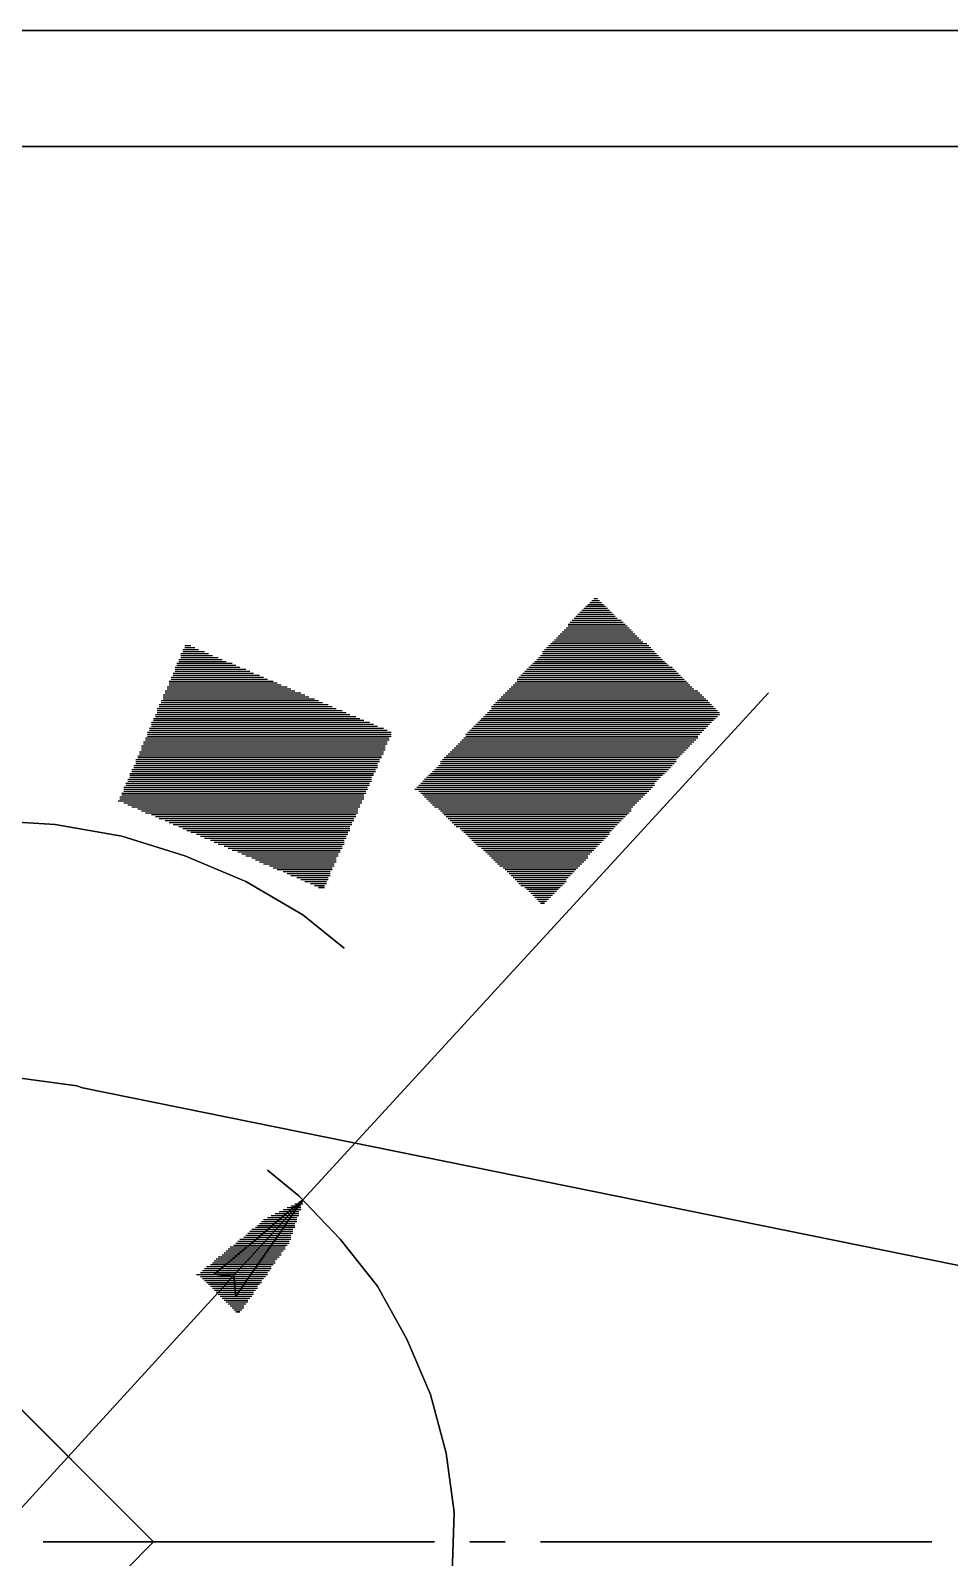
# Model space of a CAD drawing. Extents: x 1 to 210, y 1 to 298.
# Drawn here: x 109.1 to 148.7, y 231.8 to 297.6 of the extents above; entities that cross this region are included whole.
import ezdxf

# ---------------------------------------------------------------- set-up
doc = ezdxf.new("R2010")
doc.units = 0

msp = doc.modelspace()

# ---------------------------------------------------------------- linework, layer by layer
at = {"layer": 'P00015'}
msp.add_lwpolyline([(111.336669, 252.05266), (159.342664, 242.315991), (111.336669, 252.05266)], dxfattribs=at)
at = {"layer": 'P00020'}
msp.add_lwpolyline([(108.542664, 252.475992), (111.082668, 252.137328), (108.542664, 252.475992)], dxfattribs=at)
at = {"layer": 'P00021'}
msp.add_lwpolyline([(111.082668, 252.137328), (111.336669, 252.05266), (111.082668, 252.137328)], dxfattribs=at)
at = {"layer": 'P00075'}
msp.add_lwpolyline([(114.384663, 232.494659), (107.357336, 225.382663), (114.384663, 232.494659)], dxfattribs=at)
at = {"layer": 'P00076'}
msp.add_lwpolyline([(107.357336, 239.521992), (114.384663, 232.494659), (107.357336, 239.521992)], dxfattribs=at)
at = {"layer": 'P00092'}
msp.add_lwpolyline([(109.643329, 232.494659), (126.491999, 232.494659), (109.643329, 232.494659)], dxfattribs=at)
at = {"layer": 'P00093'}
msp.add_lwpolyline([(128.016002, 232.494659), (129.539994, 232.494659), (128.016002, 232.494659)], dxfattribs=at)
at = {"layer": 'P00094'}
msp.add_lwpolyline([(131.063996, 232.494659), (147.912666, 232.494659), (131.063996, 232.494659)], dxfattribs=at)
at = {"layer": 'P00105'}
msp.add_lwpolyline([(120.819326, 247.226662), (140.885328, 269.070659), (120.819326, 247.226662)], dxfattribs=at)
at = {"layer": 'P00116'}
msp.add_lwpolyline([(127.254, 231.139994), (127.338664, 233.764661), (127.254, 231.139994)], dxfattribs=at)
at = {"layer": 'P00117'}
msp.add_lwpolyline([(127.338664, 233.764661), (127, 236.30466), (127.338664, 233.764661)], dxfattribs=at)
at = {"layer": 'P00118'}
msp.add_lwpolyline([(127, 236.30466), (126.322662, 238.844659), (127, 236.30466)], dxfattribs=at)
at = {"layer": 'P00119'}
msp.add_lwpolyline([(126.322662, 238.844659), (125.30666, 241.215326), (126.322662, 238.844659)], dxfattribs=at)
at = {"layer": 'P00120'}
msp.add_lwpolyline([(125.30666, 241.215326), (124.036669, 243.501325), (125.30666, 241.215326)], dxfattribs=at)
at = {"layer": 'P00121'}
msp.add_lwpolyline([(124.036669, 243.501325), (122.427992, 245.533328), (124.036669, 243.501325)], dxfattribs=at)
at = {"layer": 'P00122'}
msp.add_lwpolyline([(122.427992, 245.533328), (120.65, 247.395994), (122.427992, 245.533328)], dxfattribs=at)
at = {"layer": 'P00123'}
msp.add_lwpolyline([(120.65, 247.395994), (119.295335, 248.496659), (120.65, 247.395994)], dxfattribs=at)
at = {"layer": 'P00136'}
msp.add_lwpolyline([(114.384663, 232.494659), (88.9, 257.979328), (114.384663, 232.494659)], dxfattribs=at)
at = {"layer": 'P00137'}
msp.add_lwpolyline([(107.357336, 263.567326), (110.15133, 263.397992), (107.357336, 263.567326)], dxfattribs=at)
at = {"layer": 'P00138'}
msp.add_lwpolyline([(110.15133, 263.397992), (113.029998, 262.889994), (110.15133, 263.397992)], dxfattribs=at)
at = {"layer": 'P00139'}
msp.add_lwpolyline([(113.029998, 262.889994), (115.739329, 262.043326), (113.029998, 262.889994)], dxfattribs=at)
at = {"layer": 'P00140'}
msp.add_lwpolyline([(115.739329, 262.043326), (118.363996, 260.942659), (115.739329, 262.043326)], dxfattribs=at)
at = {"layer": 'P00141'}
msp.add_lwpolyline([(118.363996, 260.942659), (120.819326, 259.503327), (118.363996, 260.942659)], dxfattribs=at)
at = {"layer": 'P00142'}
msp.add_lwpolyline([(120.819326, 259.503327), (122.597329, 258.063993), (120.819326, 259.503327)], dxfattribs=at)
at = {"layer": 'P00595'}
msp.add_lwpolyline([(120.65, 247.141994), (120.819326, 247.141994)], dxfattribs=at)
at = {"layer": 'P00596'}
msp.add_lwpolyline([(120.480663, 247.057325), (120.819326, 247.057325)], dxfattribs=at)
at = {"layer": 'P00597'}
msp.add_lwpolyline([(120.311326, 246.972662), (120.734663, 246.972662)], dxfattribs=at)
at = {"layer": 'P00598'}
msp.add_lwpolyline([(120.141999, 246.887993), (120.734663, 246.887993)], dxfattribs=at)
at = {"layer": 'P00599'}
msp.add_lwpolyline([(119.972662, 246.803325), (120.734663, 246.803325)], dxfattribs=at)
at = {"layer": 'P00600'}
msp.add_lwpolyline([(119.803335, 246.718661), (120.65, 246.718661)], dxfattribs=at)
at = {"layer": 'P00601'}
msp.add_lwpolyline([(119.633998, 246.633993), (120.65, 246.633993)], dxfattribs=at)
at = {"layer": 'P00602'}
msp.add_lwpolyline([(119.464661, 246.549324), (120.65, 246.549324)], dxfattribs=at)
at = {"layer": 'P00603'}
msp.add_lwpolyline([(119.295335, 246.464661), (120.565326, 246.464661)], dxfattribs=at)
at = {"layer": 'P00604'}
msp.add_lwpolyline([(119.125997, 246.379992), (120.565326, 246.379992)], dxfattribs=at)
at = {"layer": 'P00605'}
msp.add_lwpolyline([(119.041334, 246.295329), (120.565326, 246.295329)], dxfattribs=at)
at = {"layer": 'P00606'}
msp.add_lwpolyline([(118.95666, 246.210661), (120.480663, 246.210661)], dxfattribs=at)
at = {"layer": 'P00607'}
msp.add_lwpolyline([(118.871997, 246.125992), (120.480663, 246.125992)], dxfattribs=at)
at = {"layer": 'P00608'}
msp.add_lwpolyline([(118.787334, 246.041329), (120.480663, 246.041329)], dxfattribs=at)
at = {"layer": 'P00609'}
msp.add_lwpolyline([(118.617997, 245.95666), (120.396, 245.95666)], dxfattribs=at)
at = {"layer": 'P00610'}
msp.add_lwpolyline([(118.533333, 245.871992), (120.396, 245.871992)], dxfattribs=at)
at = {"layer": 'P00611'}
msp.add_lwpolyline([(118.448659, 245.787328), (120.396, 245.787328)], dxfattribs=at)
at = {"layer": 'P00612'}
msp.add_lwpolyline([(118.363996, 245.70266), (120.311326, 245.70266)], dxfattribs=at)
at = {"layer": 'P00613'}
msp.add_lwpolyline([(118.279333, 245.617991), (120.311326, 245.617991)], dxfattribs=at)
at = {"layer": 'P00614'}
msp.add_lwpolyline([(118.109996, 245.533328), (120.311326, 245.533328)], dxfattribs=at)
at = {"layer": 'P00615'}
msp.add_lwpolyline([(118.025332, 245.448659), (120.226662, 245.448659)], dxfattribs=at)
at = {"layer": 'P00616'}
msp.add_lwpolyline([(117.940669, 245.363991), (120.226662, 245.363991)], dxfattribs=at)
at = {"layer": 'P00617'}
msp.add_lwpolyline([(117.855995, 245.279328), (120.141999, 245.279328)], dxfattribs=at)
at = {"layer": 'P00618'}
msp.add_lwpolyline([(117.686669, 245.194659), (120.057336, 245.194659)], dxfattribs=at)
at = {"layer": 'P00619'}
msp.add_lwpolyline([(117.601995, 245.109996), (120.057336, 245.109996)], dxfattribs=at)
at = {"layer": 'P00620'}
msp.add_lwpolyline([(117.517332, 245.025327), (119.972662, 245.025327)], dxfattribs=at)
at = {"layer": 'P00621'}
msp.add_lwpolyline([(117.432668, 244.940658), (119.887999, 244.940658)], dxfattribs=at)
at = {"layer": 'P00622'}
msp.add_lwpolyline([(117.347994, 244.855995), (119.887999, 244.855995)], dxfattribs=at)
at = {"layer": 'P00623'}
msp.add_lwpolyline([(117.178668, 244.771327), (119.803335, 244.771327)], dxfattribs=at)
at = {"layer": 'P00624'}
msp.add_lwpolyline([(117.093994, 244.686658), (119.718661, 244.686658)], dxfattribs=at)
at = {"layer": 'P00625'}
msp.add_lwpolyline([(117.009331, 244.601995), (119.633998, 244.601995)], dxfattribs=at)
at = {"layer": 'P00626'}
msp.add_lwpolyline([(116.924668, 244.517326), (119.633998, 244.517326)], dxfattribs=at)
at = {"layer": 'P00627'}
msp.add_lwpolyline([(116.839994, 244.432658), (119.549335, 244.432658)], dxfattribs=at)
at = {"layer": 'P00628'}
msp.add_lwpolyline([(116.670667, 244.347994), (119.464661, 244.347994)], dxfattribs=at)
at = {"layer": 'P00629'}
msp.add_lwpolyline([(116.585993, 244.263326), (119.464661, 244.263326)], dxfattribs=at)
at = {"layer": 'P00630'}
msp.add_lwpolyline([(116.50133, 244.178663), (119.379998, 244.178663)], dxfattribs=at)
at = {"layer": 'P00631'}
msp.add_lwpolyline([(116.416667, 244.093994), (119.295335, 244.093994)], dxfattribs=at)
at = {"layer": 'P00632'}
msp.add_lwpolyline([(116.247329, 244.009325), (119.295335, 244.009325)], dxfattribs=at)
at = {"layer": 'P00633'}
msp.add_lwpolyline([(116.416667, 243.924662), (119.210661, 243.924662)], dxfattribs=at)
at = {"layer": 'P00634'}
msp.add_lwpolyline([(116.50133, 243.839994), (119.125997, 243.839994)], dxfattribs=at)
at = {"layer": 'P00635'}
msp.add_lwpolyline([(116.585993, 243.755325), (119.041334, 243.755325)], dxfattribs=at)
at = {"layer": 'P00636'}
msp.add_lwpolyline([(116.670667, 243.670662), (119.041334, 243.670662)], dxfattribs=at)
at = {"layer": 'P00637'}
msp.add_lwpolyline([(116.75533, 243.585993), (118.95666, 243.585993)], dxfattribs=at)
at = {"layer": 'P00638'}
msp.add_lwpolyline([(116.839994, 243.501325), (118.871997, 243.501325)], dxfattribs=at)
at = {"layer": 'P00639'}
msp.add_lwpolyline([(116.924668, 243.416661), (118.871997, 243.416661)], dxfattribs=at)
at = {"layer": 'P00640'}
msp.add_lwpolyline([(117.009331, 243.331993), (118.787334, 243.331993)], dxfattribs=at)
at = {"layer": 'P00641'}
msp.add_lwpolyline([(117.093994, 243.247329), (118.70266, 243.247329)], dxfattribs=at)
at = {"layer": 'P00642'}
msp.add_lwpolyline([(117.178668, 243.162661), (118.70266, 243.162661)], dxfattribs=at)
at = {"layer": 'P00643'}
msp.add_lwpolyline([(117.263331, 243.077992), (118.617997, 243.077992)], dxfattribs=at)
at = {"layer": 'P00644'}
msp.add_lwpolyline([(117.347994, 242.993329), (118.533333, 242.993329)], dxfattribs=at)
at = {"layer": 'P00645'}
msp.add_lwpolyline([(117.432668, 242.90866), (118.448659, 242.90866)], dxfattribs=at)
at = {"layer": 'P00646'}
msp.add_lwpolyline([(117.517332, 242.823992), (118.448659, 242.823992)], dxfattribs=at)
at = {"layer": 'P00647'}
msp.add_lwpolyline([(117.601995, 242.739329), (118.363996, 242.739329)], dxfattribs=at)
at = {"layer": 'P00648'}
msp.add_lwpolyline([(117.686669, 242.65466), (118.279333, 242.65466)], dxfattribs=at)
at = {"layer": 'P00649'}
msp.add_lwpolyline([(117.771332, 242.569991), (118.279333, 242.569991)], dxfattribs=at)
at = {"layer": 'P00650'}
msp.add_lwpolyline([(117.855995, 242.485328), (118.194659, 242.485328)], dxfattribs=at)
at = {"layer": 'P00651'}
msp.add_lwpolyline([(117.940669, 242.40066), (118.109996, 242.40066), (117.940669, 242.40066)], dxfattribs=at)
at = {"layer": 'P00652'}
msp.add_lwpolyline([(120.819326, 247.226662), (117.940669, 243.077992), (120.819326, 247.226662)], dxfattribs=at)
at = {"layer": 'P00653'}
msp.add_lwpolyline([(117.940669, 243.077992), (117.855995, 243.924662), (117.940669, 243.077992)], dxfattribs=at)
at = {"layer": 'P00654'}
msp.add_lwpolyline([(117.855995, 243.924662), (117.009331, 244.009325), (117.855995, 243.924662)], dxfattribs=at)
at = {"layer": 'P00655'}
msp.add_lwpolyline([(117.009331, 244.009325), (120.819326, 247.226662), (117.009331, 244.009325)], dxfattribs=at)
at = {"layer": 'P00656'}
msp.add_lwpolyline([(120.565326, 246.887993), (120.65, 246.887993)], dxfattribs=at)
at = {"layer": 'P00657'}
msp.add_lwpolyline([(120.480663, 246.803325), (120.565326, 246.803325)], dxfattribs=at)
at = {"layer": 'P00658'}
msp.add_lwpolyline([(120.396, 246.718661), (120.480663, 246.718661)], dxfattribs=at)
at = {"layer": 'P00659'}
msp.add_lwpolyline([(120.311326, 246.633993), (120.480663, 246.633993)], dxfattribs=at)
at = {"layer": 'P00660'}
msp.add_lwpolyline([(120.226662, 246.549324), (120.396, 246.549324)], dxfattribs=at)
at = {"layer": 'P00661'}
msp.add_lwpolyline([(120.141999, 246.464661), (120.311326, 246.464661)], dxfattribs=at)
at = {"layer": 'P00662'}
msp.add_lwpolyline([(120.141999, 246.379992), (120.311326, 246.379992)], dxfattribs=at)
at = {"layer": 'P00663'}
msp.add_lwpolyline([(120.057336, 246.295329), (120.226662, 246.295329)], dxfattribs=at)
at = {"layer": 'P00664'}
msp.add_lwpolyline([(119.972662, 246.210661), (120.141999, 246.210661)], dxfattribs=at)
at = {"layer": 'P00665'}
msp.add_lwpolyline([(119.887999, 246.125992), (120.057336, 246.125992)], dxfattribs=at)
at = {"layer": 'P00666'}
msp.add_lwpolyline([(119.803335, 246.041329), (120.057336, 246.041329)], dxfattribs=at)
at = {"layer": 'P00667'}
msp.add_lwpolyline([(119.718661, 245.95666), (119.972662, 245.95666)], dxfattribs=at)
at = {"layer": 'P00668'}
msp.add_lwpolyline([(119.633998, 245.871992), (119.887999, 245.871992)], dxfattribs=at)
at = {"layer": 'P00669'}
msp.add_lwpolyline([(119.549335, 245.787328), (119.887999, 245.787328)], dxfattribs=at)
at = {"layer": 'P00670'}
msp.add_lwpolyline([(119.464661, 245.70266), (119.803335, 245.70266)], dxfattribs=at)
at = {"layer": 'P00671'}
msp.add_lwpolyline([(119.379998, 245.617991), (119.718661, 245.617991)], dxfattribs=at)
at = {"layer": 'P00672'}
msp.add_lwpolyline([(119.379998, 245.533328), (119.718661, 245.533328)], dxfattribs=at)
at = {"layer": 'P00673'}
msp.add_lwpolyline([(119.295335, 245.448659), (119.633998, 245.448659)], dxfattribs=at)
at = {"layer": 'P00674'}
msp.add_lwpolyline([(119.210661, 245.363991), (119.549335, 245.363991)], dxfattribs=at)
at = {"layer": 'P00675'}
msp.add_lwpolyline([(119.125997, 245.279328), (119.549335, 245.279328)], dxfattribs=at)
at = {"layer": 'P00676'}
msp.add_lwpolyline([(119.041334, 245.194659), (119.464661, 245.194659)], dxfattribs=at)
at = {"layer": 'P00677'}
msp.add_lwpolyline([(118.95666, 245.109996), (119.379998, 245.109996)], dxfattribs=at)
at = {"layer": 'P00678'}
msp.add_lwpolyline([(118.871997, 245.025327), (119.295335, 245.025327)], dxfattribs=at)
at = {"layer": 'P00679'}
msp.add_lwpolyline([(118.787334, 244.940658), (119.295335, 244.940658)], dxfattribs=at)
at = {"layer": 'P00680'}
msp.add_lwpolyline([(118.70266, 244.855995), (119.210661, 244.855995)], dxfattribs=at)
at = {"layer": 'P00681'}
msp.add_lwpolyline([(118.617997, 244.771327), (119.125997, 244.771327)], dxfattribs=at)
at = {"layer": 'P00682'}
msp.add_lwpolyline([(118.617997, 244.686658), (119.125997, 244.686658)], dxfattribs=at)
at = {"layer": 'P00683'}
msp.add_lwpolyline([(118.533333, 244.601995), (119.041334, 244.601995)], dxfattribs=at)
at = {"layer": 'P00684'}
msp.add_lwpolyline([(118.448659, 244.517326), (118.95666, 244.517326)], dxfattribs=at)
at = {"layer": 'P00685'}
msp.add_lwpolyline([(118.363996, 244.432658), (118.95666, 244.432658)], dxfattribs=at)
at = {"layer": 'P00686'}
msp.add_lwpolyline([(118.279333, 244.347994), (118.871997, 244.347994)], dxfattribs=at)
at = {"layer": 'P00687'}
msp.add_lwpolyline([(118.194659, 244.263326), (118.787334, 244.263326)], dxfattribs=at)
at = {"layer": 'P00688'}
msp.add_lwpolyline([(118.109996, 244.178663), (118.787334, 244.178663)], dxfattribs=at)
at = {"layer": 'P00689'}
msp.add_lwpolyline([(118.025332, 244.093994), (118.70266, 244.093994)], dxfattribs=at)
at = {"layer": 'P00690'}
msp.add_lwpolyline([(117.940669, 244.009325), (118.617997, 244.009325)], dxfattribs=at)
at = {"layer": 'P00691'}
msp.add_lwpolyline([(117.855995, 243.924662), (118.533333, 243.924662)], dxfattribs=at)
at = {"layer": 'P00692'}
msp.add_lwpolyline([(117.940669, 243.839994), (118.533333, 243.839994)], dxfattribs=at)
at = {"layer": 'P00693'}
msp.add_lwpolyline([(117.940669, 243.755325), (118.448659, 243.755325)], dxfattribs=at)
at = {"layer": 'P00694'}
msp.add_lwpolyline([(117.940669, 243.670662), (118.363996, 243.670662)], dxfattribs=at)
at = {"layer": 'P00695'}
msp.add_lwpolyline([(117.940669, 243.585993), (118.363996, 243.585993)], dxfattribs=at)
at = {"layer": 'P00696'}
msp.add_lwpolyline([(117.940669, 243.501325), (118.279333, 243.501325)], dxfattribs=at)
at = {"layer": 'P00697'}
msp.add_lwpolyline([(117.940669, 243.416661), (118.194659, 243.416661)], dxfattribs=at)
at = {"layer": 'P00698'}
msp.add_lwpolyline([(117.940669, 243.331993), (118.194659, 243.331993)], dxfattribs=at)
at = {"layer": 'P00699'}
msp.add_lwpolyline([(117.940669, 243.247329), (118.109996, 243.247329)], dxfattribs=at)
at = {"layer": 'P00700'}
msp.add_lwpolyline([(117.940669, 243.162661), (118.025332, 243.162661), (117.940669, 243.162661)], dxfattribs=at)
at = {"layer": 'P00701'}
msp.add_lwpolyline([(120.734663, 247.141994), (120.819326, 247.141994)], dxfattribs=at)
at = {"layer": 'P00702'}
msp.add_lwpolyline([(120.65, 247.057325), (120.734663, 247.057325)], dxfattribs=at)
at = {"layer": 'P00703'}
msp.add_lwpolyline([(120.565326, 246.972662), (120.65, 246.972662)], dxfattribs=at)
at = {"layer": 'P00704'}
msp.add_lwpolyline([(120.480663, 246.887993), (120.565326, 246.887993)], dxfattribs=at)
at = {"layer": 'P00705'}
msp.add_lwpolyline([(120.396, 246.803325), (120.480663, 246.803325)], dxfattribs=at)
at = {"layer": 'P00706'}
msp.add_lwpolyline([(120.226662, 246.718661), (120.396, 246.718661)], dxfattribs=at)
at = {"layer": 'P00707'}
msp.add_lwpolyline([(120.141999, 246.633993), (120.311326, 246.633993)], dxfattribs=at)
at = {"layer": 'P00708'}
msp.add_lwpolyline([(120.057336, 246.549324), (120.226662, 246.549324)], dxfattribs=at)
at = {"layer": 'P00709'}
msp.add_lwpolyline([(119.972662, 246.464661), (120.141999, 246.464661)], dxfattribs=at)
at = {"layer": 'P00710'}
msp.add_lwpolyline([(119.887999, 246.379992), (120.141999, 246.379992)], dxfattribs=at)
at = {"layer": 'P00711'}
msp.add_lwpolyline([(119.718661, 246.295329), (120.057336, 246.295329)], dxfattribs=at)
at = {"layer": 'P00712'}
msp.add_lwpolyline([(119.633998, 246.210661), (119.972662, 246.210661)], dxfattribs=at)
at = {"layer": 'P00713'}
msp.add_lwpolyline([(119.549335, 246.125992), (119.887999, 246.125992)], dxfattribs=at)
at = {"layer": 'P00714'}
msp.add_lwpolyline([(119.464661, 246.041329), (119.803335, 246.041329)], dxfattribs=at)
at = {"layer": 'P00715'}
msp.add_lwpolyline([(119.379998, 245.95666), (119.718661, 245.95666)], dxfattribs=at)
at = {"layer": 'P00716'}
msp.add_lwpolyline([(119.295335, 245.871992), (119.633998, 245.871992)], dxfattribs=at)
at = {"layer": 'P00717'}
msp.add_lwpolyline([(119.125997, 245.787328), (119.549335, 245.787328)], dxfattribs=at)
at = {"layer": 'P00718'}
msp.add_lwpolyline([(119.041334, 245.70266), (119.464661, 245.70266)], dxfattribs=at)
at = {"layer": 'P00719'}
msp.add_lwpolyline([(118.95666, 245.617991), (119.379998, 245.617991)], dxfattribs=at)
at = {"layer": 'P00720'}
msp.add_lwpolyline([(118.871997, 245.533328), (119.379998, 245.533328)], dxfattribs=at)
at = {"layer": 'P00721'}
msp.add_lwpolyline([(118.787334, 245.448659), (119.295335, 245.448659)], dxfattribs=at)
at = {"layer": 'P00722'}
msp.add_lwpolyline([(118.617997, 245.363991), (119.210661, 245.363991)], dxfattribs=at)
at = {"layer": 'P00723'}
msp.add_lwpolyline([(118.533333, 245.279328), (119.125997, 245.279328)], dxfattribs=at)
at = {"layer": 'P00724'}
msp.add_lwpolyline([(118.448659, 245.194659), (119.041334, 245.194659)], dxfattribs=at)
at = {"layer": 'P00725'}
msp.add_lwpolyline([(118.363996, 245.109996), (118.95666, 245.109996)], dxfattribs=at)
at = {"layer": 'P00726'}
msp.add_lwpolyline([(118.279333, 245.025327), (118.871997, 245.025327)], dxfattribs=at)
at = {"layer": 'P00727'}
msp.add_lwpolyline([(118.194659, 244.940658), (118.787334, 244.940658)], dxfattribs=at)
at = {"layer": 'P00728'}
msp.add_lwpolyline([(118.025332, 244.855995), (118.70266, 244.855995)], dxfattribs=at)
at = {"layer": 'P00729'}
msp.add_lwpolyline([(117.940669, 244.771327), (118.617997, 244.771327)], dxfattribs=at)
at = {"layer": 'P00730'}
msp.add_lwpolyline([(117.855995, 244.686658), (118.617997, 244.686658)], dxfattribs=at)
at = {"layer": 'P00731'}
msp.add_lwpolyline([(117.771332, 244.601995), (118.533333, 244.601995)], dxfattribs=at)
at = {"layer": 'P00732'}
msp.add_lwpolyline([(117.686669, 244.517326), (118.448659, 244.517326)], dxfattribs=at)
at = {"layer": 'P00733'}
msp.add_lwpolyline([(117.517332, 244.432658), (118.363996, 244.432658)], dxfattribs=at)
at = {"layer": 'P00734'}
msp.add_lwpolyline([(117.432668, 244.347994), (118.279333, 244.347994)], dxfattribs=at)
at = {"layer": 'P00735'}
msp.add_lwpolyline([(117.347994, 244.263326), (118.194659, 244.263326)], dxfattribs=at)
at = {"layer": 'P00736'}
msp.add_lwpolyline([(117.263331, 244.178663), (118.109996, 244.178663)], dxfattribs=at)
at = {"layer": 'P00737'}
msp.add_lwpolyline([(117.178668, 244.093994), (118.025332, 244.093994)], dxfattribs=at)
at = {"layer": 'P00738'}
msp.add_lwpolyline([(117.009331, 244.009325), (117.940669, 244.009325), (117.009331, 244.009325)], dxfattribs=at)
at = {"layer": 'P00739'}
msp.add_lwpolyline([(107.357336, 232.494659), (120.819326, 247.226662), (107.357336, 232.494659)], dxfattribs=at)
at = {"layer": 'P00750'}
msp.add_lwpolyline([(127.254, 231.139994), (127.338664, 233.764661), (127.254, 231.139994)], dxfattribs=at)
at = {"layer": 'P00751'}
msp.add_lwpolyline([(127.338664, 233.764661), (127, 236.30466), (127.338664, 233.764661)], dxfattribs=at)
at = {"layer": 'P00752'}
msp.add_lwpolyline([(127, 236.30466), (126.322662, 238.844659), (127, 236.30466)], dxfattribs=at)
at = {"layer": 'P00753'}
msp.add_lwpolyline([(126.322662, 238.844659), (125.30666, 241.215326), (126.322662, 238.844659)], dxfattribs=at)
at = {"layer": 'P00754'}
msp.add_lwpolyline([(125.30666, 241.215326), (124.036669, 243.501325), (125.30666, 241.215326)], dxfattribs=at)
at = {"layer": 'P00755'}
msp.add_lwpolyline([(124.036669, 243.501325), (122.427992, 245.533328), (124.036669, 243.501325)], dxfattribs=at)
at = {"layer": 'P00756'}
msp.add_lwpolyline([(122.427992, 245.533328), (120.65, 247.395994), (122.427992, 245.533328)], dxfattribs=at)
at = {"layer": 'P00757'}
msp.add_lwpolyline([(120.65, 247.395994), (119.295335, 248.496659), (120.65, 247.395994)], dxfattribs=at)
at = {"layer": 'P00758'}
msp.add_lwpolyline([(133.35, 273.134661), (133.519326, 273.134661)], dxfattribs=at)
at = {"layer": 'P00759'}
msp.add_lwpolyline([(133.265326, 273.049992), (133.604, 273.049992)], dxfattribs=at)
at = {"layer": 'P00760'}
msp.add_lwpolyline([(133.180663, 272.965326), (133.688664, 272.965326)], dxfattribs=at)
at = {"layer": 'P00761'}
msp.add_lwpolyline([(133.096, 272.88066), (133.773327, 272.88066)], dxfattribs=at)
at = {"layer": 'P00762'}
msp.add_lwpolyline([(133.011326, 272.795991), (133.858001, 272.795991)], dxfattribs=at)
at = {"layer": 'P00763'}
msp.add_lwpolyline([(132.926662, 272.711326), (133.942664, 272.711326)], dxfattribs=at)
at = {"layer": 'P00764'}
msp.add_lwpolyline([(132.841999, 272.62666), (134.027327, 272.62666)], dxfattribs=at)
at = {"layer": 'P00765'}
msp.add_lwpolyline([(132.757325, 272.541994), (134.112001, 272.541994)], dxfattribs=at)
at = {"layer": 'P00766'}
msp.add_lwpolyline([(132.672662, 272.457325), (134.196665, 272.457325)], dxfattribs=at)
at = {"layer": 'P00767'}
msp.add_lwpolyline([(132.587999, 272.372659), (134.281328, 272.372659)], dxfattribs=at)
at = {"layer": 'P00768'}
msp.add_lwpolyline([(132.503335, 272.287993), (134.366002, 272.287993)], dxfattribs=at)
at = {"layer": 'P00769'}
msp.add_lwpolyline([(132.418661, 272.203327), (134.535328, 272.203327)], dxfattribs=at)
at = {"layer": 'P00770'}
msp.add_lwpolyline([(132.333998, 272.118659), (134.620002, 272.118659)], dxfattribs=at)
at = {"layer": 'P00771'}
msp.add_lwpolyline([(132.249335, 272.033993), (134.704665, 272.033993)], dxfattribs=at)
at = {"layer": 'P00772'}
msp.add_lwpolyline([(132.249335, 271.949327), (134.789329, 271.949327)], dxfattribs=at)
at = {"layer": 'P00773'}
msp.add_lwpolyline([(132.164661, 271.864658), (134.873992, 271.864658)], dxfattribs=at)
at = {"layer": 'P00774'}
msp.add_lwpolyline([(132.079998, 271.779992), (134.958666, 271.779992)], dxfattribs=at)
at = {"layer": 'P00775'}
msp.add_lwpolyline([(131.995335, 271.695327), (135.043329, 271.695327)], dxfattribs=at)
at = {"layer": 'P00776'}
msp.add_lwpolyline([(131.910661, 271.610661), (135.127992, 271.610661)], dxfattribs=at)
at = {"layer": 'P00777'}
msp.add_lwpolyline([(131.825997, 271.525992), (135.212666, 271.525992)], dxfattribs=at)
at = {"layer": 'P00778'}
msp.add_lwpolyline([(131.741334, 271.441326), (135.297329, 271.441326)], dxfattribs=at)
at = {"layer": 'P00779'}
msp.add_lwpolyline([(131.65666, 271.35666), (135.381993, 271.35666)], dxfattribs=at)
at = {"layer": 'P00780'}
msp.add_lwpolyline([(131.571997, 271.271992), (135.466667, 271.271992)], dxfattribs=at)
at = {"layer": 'P00781'}
msp.add_lwpolyline([(131.487334, 271.187326), (135.635993, 271.187326)], dxfattribs=at)
at = {"layer": 'P00782'}
msp.add_lwpolyline([(131.40266, 271.10266), (135.720667, 271.10266)], dxfattribs=at)
at = {"layer": 'P00783'}
msp.add_lwpolyline([(131.317997, 271.017994), (135.80533, 271.017994)], dxfattribs=at)
at = {"layer": 'P00784'}
msp.add_lwpolyline([(131.233333, 270.933325), (135.889994, 270.933325)], dxfattribs=at)
at = {"layer": 'P00785'}
msp.add_lwpolyline([(131.148659, 270.848659), (135.974668, 270.848659)], dxfattribs=at)
at = {"layer": 'P00786'}
msp.add_lwpolyline([(131.148659, 270.763993), (136.059331, 270.763993)], dxfattribs=at)
at = {"layer": 'P00787'}
msp.add_lwpolyline([(131.063996, 270.679328), (136.143994, 270.679328)], dxfattribs=at)
at = {"layer": 'P00788'}
msp.add_lwpolyline([(130.979333, 270.594659), (136.228668, 270.594659)], dxfattribs=at)
at = {"layer": 'P00789'}
msp.add_lwpolyline([(130.894659, 270.509993), (136.313331, 270.509993)], dxfattribs=at)
at = {"layer": 'P00790'}
msp.add_lwpolyline([(130.809996, 270.425327), (136.397994, 270.425327)], dxfattribs=at)
at = {"layer": 'P00791'}
msp.add_lwpolyline([(130.725332, 270.340658), (136.482668, 270.340658)], dxfattribs=at)
at = {"layer": 'P00792'}
msp.add_lwpolyline([(130.640658, 270.255993), (136.567332, 270.255993)], dxfattribs=at)
at = {"layer": 'P00793'}
msp.add_lwpolyline([(130.555995, 270.171327), (136.736669, 270.171327)], dxfattribs=at)
at = {"layer": 'P00794'}
msp.add_lwpolyline([(130.471332, 270.086661), (136.821332, 270.086661)], dxfattribs=at)
at = {"layer": 'P00795'}
msp.add_lwpolyline([(130.386669, 270.001992), (136.905995, 270.001992)], dxfattribs=at)
at = {"layer": 'P00796'}
msp.add_lwpolyline([(130.301995, 269.917326), (136.990658, 269.917326)], dxfattribs=at)
at = {"layer": 'P00797'}
msp.add_lwpolyline([(130.217332, 269.83266), (137.075332, 269.83266)], dxfattribs=at)
at = {"layer": 'P00798'}
msp.add_lwpolyline([(130.132668, 269.747992), (137.159996, 269.747992)], dxfattribs=at)
at = {"layer": 'P00799'}
msp.add_lwpolyline([(130.047994, 269.663326), (137.244659, 269.663326)], dxfattribs=at)
at = {"layer": 'P00800'}
msp.add_lwpolyline([(130.047994, 269.57866), (137.329333, 269.57866)], dxfattribs=at)
at = {"layer": 'P00801'}
msp.add_lwpolyline([(129.963331, 269.493994), (137.413996, 269.493994)], dxfattribs=at)
at = {"layer": 'P00802'}
msp.add_lwpolyline([(129.878668, 269.409325), (137.498659, 269.409325)], dxfattribs=at)
at = {"layer": 'P00803'}
msp.add_lwpolyline([(129.793994, 269.324659), (137.583333, 269.324659)], dxfattribs=at)
at = {"layer": 'P00804'}
msp.add_lwpolyline([(129.709331, 269.239994), (137.667997, 269.239994)], dxfattribs=at)
at = {"layer": 'P00805'}
msp.add_lwpolyline([(129.624668, 269.155325), (137.837334, 269.155325)], dxfattribs=at)
at = {"layer": 'P00806'}
msp.add_lwpolyline([(129.539994, 269.070659), (137.921997, 269.070659)], dxfattribs=at)
at = {"layer": 'P00807'}
msp.add_lwpolyline([(129.45533, 268.985993), (138.00666, 268.985993)], dxfattribs=at)
at = {"layer": 'P00808'}
msp.add_lwpolyline([(129.370667, 268.901327), (138.091334, 268.901327)], dxfattribs=at)
at = {"layer": 'P00809'}
msp.add_lwpolyline([(129.285993, 268.816659), (138.175997, 268.816659)], dxfattribs=at)
at = {"layer": 'P00810'}
msp.add_lwpolyline([(129.20133, 268.731993), (138.260661, 268.731993)], dxfattribs=at)
at = {"layer": 'P00811'}
msp.add_lwpolyline([(129.116667, 268.647327), (138.345335, 268.647327)], dxfattribs=at)
at = {"layer": 'P00812'}
msp.add_lwpolyline([(129.031993, 268.562661), (138.429998, 268.562661)], dxfattribs=at)
at = {"layer": 'P00813'}
msp.add_lwpolyline([(128.947329, 268.477992), (138.514661, 268.477992)], dxfattribs=at)
at = {"layer": 'P00814'}
msp.add_lwpolyline([(128.947329, 268.393326), (138.599335, 268.393326)], dxfattribs=at)
at = {"layer": 'P00815'}
msp.add_lwpolyline([(128.862666, 268.30866), (138.683998, 268.30866)], dxfattribs=at)
at = {"layer": 'P00816'}
msp.add_lwpolyline([(128.777992, 268.223992), (138.768661, 268.223992)], dxfattribs=at)
at = {"layer": 'P00817'}
msp.add_lwpolyline([(128.693329, 268.139326), (138.768661, 268.139326)], dxfattribs=at)
at = {"layer": 'P00818'}
msp.add_lwpolyline([(128.608666, 268.05466), (138.683998, 268.05466)], dxfattribs=at)
at = {"layer": 'P00819'}
msp.add_lwpolyline([(128.523992, 267.969994), (138.599335, 267.969994)], dxfattribs=at)
at = {"layer": 'P00820'}
msp.add_lwpolyline([(128.439329, 267.885325), (138.514661, 267.885325)], dxfattribs=at)
at = {"layer": 'P00821'}
msp.add_lwpolyline([(128.354665, 267.80066), (138.429998, 267.80066)], dxfattribs=at)
at = {"layer": 'P00822'}
msp.add_lwpolyline([(128.270002, 267.715994), (138.345335, 267.715994)], dxfattribs=at)
at = {"layer": 'P00823'}
msp.add_lwpolyline([(128.185328, 267.631325), (138.260661, 267.631325)], dxfattribs=at)
at = {"layer": 'P00824'}
msp.add_lwpolyline([(128.100665, 267.546659), (138.175997, 267.546659)], dxfattribs=at)
at = {"layer": 'P00825'}
msp.add_lwpolyline([(128.016002, 267.461993), (138.091334, 267.461993)], dxfattribs=at)
at = {"layer": 'P00826'}
msp.add_lwpolyline([(127.931328, 267.377327), (138.00666, 267.377327)], dxfattribs=at)
at = {"layer": 'P00827'}
msp.add_lwpolyline([(127.846665, 267.292659), (137.921997, 267.292659)], dxfattribs=at)
at = {"layer": 'P00828'}
msp.add_lwpolyline([(127.846665, 267.207993), (137.837334, 267.207993)], dxfattribs=at)
at = {"layer": 'P00829'}
msp.add_lwpolyline([(127.762001, 267.123327), (137.837334, 267.123327)], dxfattribs=at)
at = {"layer": 'P00830'}
msp.add_lwpolyline([(127.677327, 267.038658), (137.75266, 267.038658)], dxfattribs=at)
at = {"layer": 'P00831'}
msp.add_lwpolyline([(127.592664, 266.953992), (137.667997, 266.953992)], dxfattribs=at)
at = {"layer": 'P00832'}
msp.add_lwpolyline([(127.508001, 266.869326), (137.583333, 266.869326)], dxfattribs=at)
at = {"layer": 'P00833'}
msp.add_lwpolyline([(127.423327, 266.784661), (137.498659, 266.784661)], dxfattribs=at)
at = {"layer": 'P00834'}
msp.add_lwpolyline([(127.338664, 266.699992), (137.413996, 266.699992)], dxfattribs=at)
at = {"layer": 'P00835'}
msp.add_lwpolyline([(127.254, 266.615326), (137.329333, 266.615326)], dxfattribs=at)
at = {"layer": 'P00836'}
msp.add_lwpolyline([(127.169326, 266.53066), (137.244659, 266.53066)], dxfattribs=at)
at = {"layer": 'P00837'}
msp.add_lwpolyline([(127.084663, 266.445994), (137.159996, 266.445994)], dxfattribs=at)
at = {"layer": 'P00838'}
msp.add_lwpolyline([(127, 266.361326), (137.075332, 266.361326)], dxfattribs=at)
at = {"layer": 'P00839'}
msp.add_lwpolyline([(126.915326, 266.27666), (136.990658, 266.27666)], dxfattribs=at)
at = {"layer": 'P00840'}
msp.add_lwpolyline([(126.830663, 266.191994), (136.905995, 266.191994)], dxfattribs=at)
at = {"layer": 'P00841'}
msp.add_lwpolyline([(126.746, 266.107325), (136.905995, 266.107325)], dxfattribs=at)
at = {"layer": 'P00842'}
msp.add_lwpolyline([(126.746, 266.022659), (136.821332, 266.022659)], dxfattribs=at)
at = {"layer": 'P00843'}
msp.add_lwpolyline([(126.661326, 265.937993), (136.736669, 265.937993)], dxfattribs=at)
at = {"layer": 'P00844'}
msp.add_lwpolyline([(126.576662, 265.853327), (136.651995, 265.853327)], dxfattribs=at)
at = {"layer": 'P00845'}
msp.add_lwpolyline([(126.491999, 265.768659), (136.567332, 265.768659)], dxfattribs=at)
at = {"layer": 'P00846'}
msp.add_lwpolyline([(126.407325, 265.683993), (136.482668, 265.683993)], dxfattribs=at)
at = {"layer": 'P00847'}
msp.add_lwpolyline([(126.322662, 265.599327), (136.397994, 265.599327)], dxfattribs=at)
at = {"layer": 'P00848'}
msp.add_lwpolyline([(126.237999, 265.514658), (136.313331, 265.514658)], dxfattribs=at)
at = {"layer": 'P00849'}
msp.add_lwpolyline([(126.153335, 265.429992), (136.228668, 265.429992)], dxfattribs=at)
at = {"layer": 'P00850'}
msp.add_lwpolyline([(126.068661, 265.345327), (136.143994, 265.345327)], dxfattribs=at)
at = {"layer": 'P00851'}
msp.add_lwpolyline([(125.983998, 265.260661), (136.059331, 265.260661)], dxfattribs=at)
at = {"layer": 'P00852'}
msp.add_lwpolyline([(125.899335, 265.175992), (135.974668, 265.175992)], dxfattribs=at)
at = {"layer": 'P00853'}
msp.add_lwpolyline([(125.814661, 265.091326), (135.974668, 265.091326)], dxfattribs=at)
at = {"layer": 'P00854'}
msp.add_lwpolyline([(125.729998, 265.00666), (135.889994, 265.00666)], dxfattribs=at)
at = {"layer": 'P00855'}
msp.add_lwpolyline([(125.645335, 264.921994), (135.80533, 264.921994)], dxfattribs=at)
at = {"layer": 'P00856'}
msp.add_lwpolyline([(125.814661, 264.837326), (135.720667, 264.837326)], dxfattribs=at)
at = {"layer": 'P00857'}
msp.add_lwpolyline([(125.899335, 264.75266), (135.635993, 264.75266)], dxfattribs=at)
at = {"layer": 'P00858'}
msp.add_lwpolyline([(125.983998, 264.667994), (135.55133, 264.667994)], dxfattribs=at)
at = {"layer": 'P00859'}
msp.add_lwpolyline([(126.068661, 264.583325), (135.466667, 264.583325)], dxfattribs=at)
at = {"layer": 'P00860'}
msp.add_lwpolyline([(126.153335, 264.498659), (135.381993, 264.498659)], dxfattribs=at)
at = {"layer": 'P00861'}
msp.add_lwpolyline([(126.237999, 264.413993), (135.297329, 264.413993)], dxfattribs=at)
at = {"layer": 'P00862'}
msp.add_lwpolyline([(126.322662, 264.329328), (135.212666, 264.329328)], dxfattribs=at)
at = {"layer": 'P00863'}
msp.add_lwpolyline([(126.407325, 264.244659), (135.127992, 264.244659)], dxfattribs=at)
at = {"layer": 'P00864'}
msp.add_lwpolyline([(126.491999, 264.159993), (135.043329, 264.159993)], dxfattribs=at)
at = {"layer": 'P00865'}
msp.add_lwpolyline([(126.661326, 264.075327), (134.958666, 264.075327)], dxfattribs=at)
at = {"layer": 'P00866'}
msp.add_lwpolyline([(126.746, 263.990658), (134.958666, 263.990658)], dxfattribs=at)
at = {"layer": 'P00867'}
msp.add_lwpolyline([(126.830663, 263.905993), (134.873992, 263.905993)], dxfattribs=at)
at = {"layer": 'P00868'}
msp.add_lwpolyline([(126.915326, 263.821327), (134.789329, 263.821327)], dxfattribs=at)
at = {"layer": 'P00869'}
msp.add_lwpolyline([(127, 263.736661), (134.704665, 263.736661)], dxfattribs=at)
at = {"layer": 'P00870'}
msp.add_lwpolyline([(127.084663, 263.651992), (134.620002, 263.651992)], dxfattribs=at)
at = {"layer": 'P00871'}
msp.add_lwpolyline([(127.169326, 263.567326), (134.535328, 263.567326)], dxfattribs=at)
at = {"layer": 'P00872'}
msp.add_lwpolyline([(127.254, 263.48266), (134.450665, 263.48266)], dxfattribs=at)
at = {"layer": 'P00873'}
msp.add_lwpolyline([(127.338664, 263.397992), (134.366002, 263.397992)], dxfattribs=at)
at = {"layer": 'P00874'}
msp.add_lwpolyline([(127.423327, 263.313326), (134.281328, 263.313326)], dxfattribs=at)
at = {"layer": 'P00875'}
msp.add_lwpolyline([(127.592664, 263.22866), (134.196665, 263.22866)], dxfattribs=at)
at = {"layer": 'P00876'}
msp.add_lwpolyline([(127.677327, 263.143994), (134.112001, 263.143994)], dxfattribs=at)
at = {"layer": 'P00877'}
msp.add_lwpolyline([(127.762001, 263.059325), (134.027327, 263.059325)], dxfattribs=at)
at = {"layer": 'P00878'}
msp.add_lwpolyline([(127.846665, 262.974659), (134.027327, 262.974659)], dxfattribs=at)
at = {"layer": 'P00879'}
msp.add_lwpolyline([(127.931328, 262.889994), (133.942664, 262.889994)], dxfattribs=at)
at = {"layer": 'P00880'}
msp.add_lwpolyline([(128.016002, 262.805328), (133.858001, 262.805328)], dxfattribs=at)
at = {"layer": 'P00881'}
msp.add_lwpolyline([(128.100665, 262.720659), (133.773327, 262.720659)], dxfattribs=at)
at = {"layer": 'P00882'}
msp.add_lwpolyline([(128.185328, 262.635993), (133.688664, 262.635993)], dxfattribs=at)
at = {"layer": 'P00883'}
msp.add_lwpolyline([(128.270002, 262.551327), (133.604, 262.551327)], dxfattribs=at)
at = {"layer": 'P00884'}
msp.add_lwpolyline([(128.354665, 262.466659), (133.519326, 262.466659)], dxfattribs=at)
at = {"layer": 'P00885'}
msp.add_lwpolyline([(128.523992, 262.381993), (133.434663, 262.381993)], dxfattribs=at)
at = {"layer": 'P00886'}
msp.add_lwpolyline([(128.608666, 262.297327), (133.35, 262.297327)], dxfattribs=at)
at = {"layer": 'P00887'}
msp.add_lwpolyline([(128.693329, 262.212661), (133.265326, 262.212661)], dxfattribs=at)
at = {"layer": 'P00888'}
msp.add_lwpolyline([(128.777992, 262.127992), (133.180663, 262.127992)], dxfattribs=at)
at = {"layer": 'P00889'}
msp.add_lwpolyline([(128.862666, 262.043326), (133.096, 262.043326)], dxfattribs=at)
at = {"layer": 'P00890'}
msp.add_lwpolyline([(128.947329, 261.95866), (133.096, 261.95866)], dxfattribs=at)
at = {"layer": 'P00891'}
msp.add_lwpolyline([(129.031993, 261.873992), (133.011326, 261.873992)], dxfattribs=at)
at = {"layer": 'P00892'}
msp.add_lwpolyline([(129.116667, 261.789326), (132.926662, 261.789326)], dxfattribs=at)
at = {"layer": 'P00893'}
msp.add_lwpolyline([(129.20133, 261.70466), (132.841999, 261.70466)], dxfattribs=at)
at = {"layer": 'P00894'}
msp.add_lwpolyline([(129.285993, 261.619994), (132.757325, 261.619994)], dxfattribs=at)
at = {"layer": 'P00895'}
msp.add_lwpolyline([(129.45533, 261.535325), (132.672662, 261.535325)], dxfattribs=at)
at = {"layer": 'P00896'}
msp.add_lwpolyline([(129.539994, 261.45066), (132.587999, 261.45066)], dxfattribs=at)
at = {"layer": 'P00897'}
msp.add_lwpolyline([(129.624668, 261.365994), (132.503335, 261.365994)], dxfattribs=at)
at = {"layer": 'P00898'}
msp.add_lwpolyline([(129.709331, 261.281328), (132.418661, 261.281328)], dxfattribs=at)
at = {"layer": 'P00899'}
msp.add_lwpolyline([(129.793994, 261.196659), (132.333998, 261.196659)], dxfattribs=at)
at = {"layer": 'P00900'}
msp.add_lwpolyline([(129.878668, 261.111993), (132.249335, 261.111993)], dxfattribs=at)
at = {"layer": 'P00901'}
msp.add_lwpolyline([(129.963331, 261.027327), (132.164661, 261.027327)], dxfattribs=at)
at = {"layer": 'P00902'}
msp.add_lwpolyline([(130.047994, 260.942659), (132.164661, 260.942659)], dxfattribs=at)
at = {"layer": 'P00903'}
msp.add_lwpolyline([(130.132668, 260.857993), (132.079998, 260.857993)], dxfattribs=at)
at = {"layer": 'P00904'}
msp.add_lwpolyline([(130.217332, 260.773327), (131.995335, 260.773327)], dxfattribs=at)
at = {"layer": 'P00905'}
msp.add_lwpolyline([(130.386669, 260.688661), (131.910661, 260.688661)], dxfattribs=at)
at = {"layer": 'P00906'}
msp.add_lwpolyline([(130.471332, 260.603992), (131.825997, 260.603992)], dxfattribs=at)
at = {"layer": 'P00907'}
msp.add_lwpolyline([(130.555995, 260.519326), (131.741334, 260.519326)], dxfattribs=at)
at = {"layer": 'P00908'}
msp.add_lwpolyline([(130.640658, 260.434661), (131.65666, 260.434661)], dxfattribs=at)
at = {"layer": 'P00909'}
msp.add_lwpolyline([(130.725332, 260.349992), (131.571997, 260.349992)], dxfattribs=at)
at = {"layer": 'P00910'}
msp.add_lwpolyline([(130.809996, 260.265326), (131.487334, 260.265326)], dxfattribs=at)
at = {"layer": 'P00911'}
msp.add_lwpolyline([(130.894659, 260.18066), (131.40266, 260.18066)], dxfattribs=at)
at = {"layer": 'P00912'}
msp.add_lwpolyline([(130.979333, 260.095994), (131.317997, 260.095994)], dxfattribs=at)
at = {"layer": 'P00913'}
msp.add_lwpolyline([(131.063996, 260.011326), (131.233333, 260.011326), (131.063996, 260.011326)], dxfattribs=at)
at = {"layer": 'P01796'}
msp.add_lwpolyline([(115.739329, 271.10266), (115.993329, 271.10266)], dxfattribs=at)
at = {"layer": 'P01797'}
msp.add_lwpolyline([(115.739329, 271.017994), (116.162666, 271.017994)], dxfattribs=at)
at = {"layer": 'P01798'}
msp.add_lwpolyline([(115.654665, 270.933325), (116.331993, 270.933325)], dxfattribs=at)
at = {"layer": 'P01799'}
msp.add_lwpolyline([(115.654665, 270.848659), (116.585993, 270.848659)], dxfattribs=at)
at = {"layer": 'P01800'}
msp.add_lwpolyline([(115.570002, 270.763993), (116.75533, 270.763993)], dxfattribs=at)
at = {"layer": 'P01801'}
msp.add_lwpolyline([(115.570002, 270.679328), (116.924668, 270.679328)], dxfattribs=at)
at = {"layer": 'P01802'}
msp.add_lwpolyline([(115.570002, 270.594659), (117.178668, 270.594659)], dxfattribs=at)
at = {"layer": 'P01803'}
msp.add_lwpolyline([(115.485328, 270.509993), (117.347994, 270.509993)], dxfattribs=at)
at = {"layer": 'P01804'}
msp.add_lwpolyline([(115.485328, 270.425327), (117.517332, 270.425327)], dxfattribs=at)
at = {"layer": 'P01805'}
msp.add_lwpolyline([(115.400665, 270.340658), (117.771332, 270.340658)], dxfattribs=at)
at = {"layer": 'P01806'}
msp.add_lwpolyline([(115.400665, 270.255993), (117.940669, 270.255993)], dxfattribs=at)
at = {"layer": 'P01807'}
msp.add_lwpolyline([(115.316002, 270.171327), (118.109996, 270.171327)], dxfattribs=at)
at = {"layer": 'P01808'}
msp.add_lwpolyline([(115.316002, 270.086661), (118.363996, 270.086661)], dxfattribs=at)
at = {"layer": 'P01809'}
msp.add_lwpolyline([(115.316002, 270.001992), (118.533333, 270.001992)], dxfattribs=at)
at = {"layer": 'P01810'}
msp.add_lwpolyline([(115.231328, 269.917326), (118.70266, 269.917326)], dxfattribs=at)
at = {"layer": 'P01811'}
msp.add_lwpolyline([(115.231328, 269.83266), (118.95666, 269.83266)], dxfattribs=at)
at = {"layer": 'P01812'}
msp.add_lwpolyline([(115.146665, 269.747992), (119.125997, 269.747992)], dxfattribs=at)
at = {"layer": 'P01813'}
msp.add_lwpolyline([(115.146665, 269.663326), (119.295335, 269.663326)], dxfattribs=at)
at = {"layer": 'P01814'}
msp.add_lwpolyline([(115.062001, 269.57866), (119.549335, 269.57866)], dxfattribs=at)
at = {"layer": 'P01815'}
msp.add_lwpolyline([(115.062001, 269.493994), (119.718661, 269.493994)], dxfattribs=at)
at = {"layer": 'P01816'}
msp.add_lwpolyline([(115.062001, 269.409325), (119.887999, 269.409325)], dxfattribs=at)
at = {"layer": 'P01817'}
msp.add_lwpolyline([(114.977327, 269.324659), (120.141999, 269.324659)], dxfattribs=at)
at = {"layer": 'P01818'}
msp.add_lwpolyline([(114.977327, 269.239994), (120.311326, 269.239994)], dxfattribs=at)
at = {"layer": 'P01819'}
msp.add_lwpolyline([(114.892664, 269.155325), (120.480663, 269.155325)], dxfattribs=at)
at = {"layer": 'P01820'}
msp.add_lwpolyline([(114.892664, 269.070659), (120.734663, 269.070659)], dxfattribs=at)
at = {"layer": 'P01821'}
msp.add_lwpolyline([(114.808001, 268.985993), (120.904, 268.985993)], dxfattribs=at)
at = {"layer": 'P01822'}
msp.add_lwpolyline([(114.808001, 268.901327), (121.073327, 268.901327)], dxfattribs=at)
at = {"layer": 'P01823'}
msp.add_lwpolyline([(114.808001, 268.816659), (121.327327, 268.816659)], dxfattribs=at)
at = {"layer": 'P01824'}
msp.add_lwpolyline([(114.723327, 268.731993), (121.496665, 268.731993)], dxfattribs=at)
at = {"layer": 'P01825'}
msp.add_lwpolyline([(114.723327, 268.647327), (121.666002, 268.647327)], dxfattribs=at)
at = {"layer": 'P01826'}
msp.add_lwpolyline([(114.638664, 268.562661), (121.920002, 268.562661)], dxfattribs=at)
at = {"layer": 'P01827'}
msp.add_lwpolyline([(114.638664, 268.477992), (122.089329, 268.477992)], dxfattribs=at)
at = {"layer": 'P01828'}
msp.add_lwpolyline([(114.554, 268.393326), (122.258666, 268.393326)], dxfattribs=at)
at = {"layer": 'P01829'}
msp.add_lwpolyline([(114.554, 268.30866), (122.512666, 268.30866)], dxfattribs=at)
at = {"layer": 'P01830'}
msp.add_lwpolyline([(114.554, 268.223992), (122.681993, 268.223992)], dxfattribs=at)
at = {"layer": 'P01831'}
msp.add_lwpolyline([(114.469326, 268.139326), (122.85133, 268.139326)], dxfattribs=at)
at = {"layer": 'P01832'}
msp.add_lwpolyline([(114.469326, 268.05466), (123.10533, 268.05466)], dxfattribs=at)
at = {"layer": 'P01833'}
msp.add_lwpolyline([(114.384663, 267.969994), (123.274668, 267.969994)], dxfattribs=at)
at = {"layer": 'P01834'}
msp.add_lwpolyline([(114.384663, 267.885325), (123.443994, 267.885325)], dxfattribs=at)
at = {"layer": 'P01835'}
msp.add_lwpolyline([(114.3, 267.80066), (123.697994, 267.80066)], dxfattribs=at)
at = {"layer": 'P01836'}
msp.add_lwpolyline([(114.3, 267.715994), (123.867332, 267.715994)], dxfattribs=at)
at = {"layer": 'P01837'}
msp.add_lwpolyline([(114.3, 267.631325), (124.036669, 267.631325)], dxfattribs=at)
at = {"layer": 'P01838'}
msp.add_lwpolyline([(114.215326, 267.546659), (124.290669, 267.546659)], dxfattribs=at)
at = {"layer": 'P01839'}
msp.add_lwpolyline([(114.215326, 267.461993), (124.459996, 267.461993)], dxfattribs=at)
at = {"layer": 'P01840'}
msp.add_lwpolyline([(114.130663, 267.377327), (124.629333, 267.377327)], dxfattribs=at)
at = {"layer": 'P01841'}
msp.add_lwpolyline([(114.130663, 267.292659), (124.629333, 267.292659)], dxfattribs=at)
at = {"layer": 'P01842'}
msp.add_lwpolyline([(114.130663, 267.207993), (124.629333, 267.207993)], dxfattribs=at)
at = {"layer": 'P01843'}
msp.add_lwpolyline([(114.046, 267.123327), (124.544659, 267.123327)], dxfattribs=at)
at = {"layer": 'P01844'}
msp.add_lwpolyline([(114.046, 267.038658), (124.544659, 267.038658)], dxfattribs=at)
at = {"layer": 'P01845'}
msp.add_lwpolyline([(113.961326, 266.953992), (124.459996, 266.953992)], dxfattribs=at)
at = {"layer": 'P01846'}
msp.add_lwpolyline([(113.961326, 266.869326), (124.459996, 266.869326)], dxfattribs=at)
at = {"layer": 'P01847'}
msp.add_lwpolyline([(113.876662, 266.784661), (124.375332, 266.784661)], dxfattribs=at)
at = {"layer": 'P01848'}
msp.add_lwpolyline([(113.876662, 266.699992), (124.375332, 266.699992)], dxfattribs=at)
at = {"layer": 'P01849'}
msp.add_lwpolyline([(113.876662, 266.615326), (124.375332, 266.615326)], dxfattribs=at)
at = {"layer": 'P01850'}
msp.add_lwpolyline([(113.791999, 266.53066), (124.290669, 266.53066)], dxfattribs=at)
at = {"layer": 'P01851'}
msp.add_lwpolyline([(113.791999, 266.445994), (124.290669, 266.445994)], dxfattribs=at)
at = {"layer": 'P01852'}
msp.add_lwpolyline([(113.707336, 266.361326), (124.205995, 266.361326)], dxfattribs=at)
at = {"layer": 'P01853'}
msp.add_lwpolyline([(113.707336, 266.27666), (124.205995, 266.27666)], dxfattribs=at)
at = {"layer": 'P01854'}
msp.add_lwpolyline([(113.622662, 266.191994), (124.121332, 266.191994)], dxfattribs=at)
at = {"layer": 'P01855'}
msp.add_lwpolyline([(113.622662, 266.107325), (124.121332, 266.107325)], dxfattribs=at)
at = {"layer": 'P01856'}
msp.add_lwpolyline([(113.622662, 266.022659), (124.036669, 266.022659)], dxfattribs=at)
at = {"layer": 'P01857'}
msp.add_lwpolyline([(113.537999, 265.937993), (124.036669, 265.937993)], dxfattribs=at)
at = {"layer": 'P01858'}
msp.add_lwpolyline([(113.537999, 265.853327), (124.036669, 265.853327)], dxfattribs=at)
at = {"layer": 'P01859'}
msp.add_lwpolyline([(113.453335, 265.768659), (123.951995, 265.768659)], dxfattribs=at)
at = {"layer": 'P01860'}
msp.add_lwpolyline([(113.453335, 265.683993), (123.951995, 265.683993)], dxfattribs=at)
at = {"layer": 'P01861'}
msp.add_lwpolyline([(113.368661, 265.599327), (123.867332, 265.599327)], dxfattribs=at)
at = {"layer": 'P01862'}
msp.add_lwpolyline([(113.368661, 265.514658), (123.867332, 265.514658)], dxfattribs=at)
at = {"layer": 'P01863'}
msp.add_lwpolyline([(113.368661, 265.429992), (123.782668, 265.429992)], dxfattribs=at)
at = {"layer": 'P01864'}
msp.add_lwpolyline([(113.283998, 265.345327), (123.782668, 265.345327)], dxfattribs=at)
at = {"layer": 'P01865'}
msp.add_lwpolyline([(113.283998, 265.260661), (123.782668, 265.260661)], dxfattribs=at)
at = {"layer": 'P01866'}
msp.add_lwpolyline([(113.199335, 265.175992), (123.697994, 265.175992)], dxfattribs=at)
at = {"layer": 'P01867'}
msp.add_lwpolyline([(113.199335, 265.091326), (123.697994, 265.091326)], dxfattribs=at)
at = {"layer": 'P01868'}
msp.add_lwpolyline([(113.114661, 265.00666), (123.613331, 265.00666)], dxfattribs=at)
at = {"layer": 'P01869'}
msp.add_lwpolyline([(113.114661, 264.921994), (123.613331, 264.921994)], dxfattribs=at)
at = {"layer": 'P01870'}
msp.add_lwpolyline([(113.114661, 264.837326), (123.528668, 264.837326)], dxfattribs=at)
at = {"layer": 'P01871'}
msp.add_lwpolyline([(113.029998, 264.75266), (123.528668, 264.75266)], dxfattribs=at)
at = {"layer": 'P01872'}
msp.add_lwpolyline([(113.029998, 264.667994), (123.443994, 264.667994)], dxfattribs=at)
at = {"layer": 'P01873'}
msp.add_lwpolyline([(112.945335, 264.583325), (123.443994, 264.583325)], dxfattribs=at)
at = {"layer": 'P01874'}
msp.add_lwpolyline([(112.945335, 264.498659), (123.443994, 264.498659)], dxfattribs=at)
at = {"layer": 'P01875'}
msp.add_lwpolyline([(112.860661, 264.413993), (123.359331, 264.413993)], dxfattribs=at)
at = {"layer": 'P01876'}
msp.add_lwpolyline([(113.114661, 264.329328), (123.359331, 264.329328)], dxfattribs=at)
at = {"layer": 'P01877'}
msp.add_lwpolyline([(113.283998, 264.244659), (123.274668, 264.244659)], dxfattribs=at)
at = {"layer": 'P01878'}
msp.add_lwpolyline([(113.453335, 264.159993), (123.274668, 264.159993)], dxfattribs=at)
at = {"layer": 'P01879'}
msp.add_lwpolyline([(113.707336, 264.075327), (123.189994, 264.075327)], dxfattribs=at)
at = {"layer": 'P01880'}
msp.add_lwpolyline([(113.876662, 263.990658), (123.189994, 263.990658)], dxfattribs=at)
at = {"layer": 'P01881'}
msp.add_lwpolyline([(114.046, 263.905993), (123.189994, 263.905993)], dxfattribs=at)
at = {"layer": 'P01882'}
msp.add_lwpolyline([(114.3, 263.821327), (123.10533, 263.821327)], dxfattribs=at)
at = {"layer": 'P01883'}
msp.add_lwpolyline([(114.469326, 263.736661), (123.10533, 263.736661)], dxfattribs=at)
at = {"layer": 'P01884'}
msp.add_lwpolyline([(114.638664, 263.651992), (123.020667, 263.651992)], dxfattribs=at)
at = {"layer": 'P01885'}
msp.add_lwpolyline([(114.892664, 263.567326), (123.020667, 263.567326)], dxfattribs=at)
at = {"layer": 'P01886'}
msp.add_lwpolyline([(115.062001, 263.48266), (122.935993, 263.48266)], dxfattribs=at)
at = {"layer": 'P01887'}
msp.add_lwpolyline([(115.231328, 263.397992), (122.935993, 263.397992)], dxfattribs=at)
at = {"layer": 'P01888'}
msp.add_lwpolyline([(115.485328, 263.313326), (122.85133, 263.313326)], dxfattribs=at)
at = {"layer": 'P01889'}
msp.add_lwpolyline([(115.654665, 263.22866), (122.85133, 263.22866)], dxfattribs=at)
at = {"layer": 'P01890'}
msp.add_lwpolyline([(115.824003, 263.143994), (122.85133, 263.143994)], dxfattribs=at)
at = {"layer": 'P01891'}
msp.add_lwpolyline([(115.993329, 263.059325), (122.766667, 263.059325)], dxfattribs=at)
at = {"layer": 'P01892'}
msp.add_lwpolyline([(116.247329, 262.974659), (122.766667, 262.974659)], dxfattribs=at)
at = {"layer": 'P01893'}
msp.add_lwpolyline([(116.416667, 262.889994), (122.681993, 262.889994)], dxfattribs=at)
at = {"layer": 'P01894'}
msp.add_lwpolyline([(116.585993, 262.805328), (122.681993, 262.805328)], dxfattribs=at)
at = {"layer": 'P01895'}
msp.add_lwpolyline([(116.839994, 262.720659), (122.597329, 262.720659)], dxfattribs=at)
at = {"layer": 'P01896'}
msp.add_lwpolyline([(117.009331, 262.635993), (122.597329, 262.635993)], dxfattribs=at)
at = {"layer": 'P01897'}
msp.add_lwpolyline([(117.178668, 262.551327), (122.597329, 262.551327)], dxfattribs=at)
at = {"layer": 'P01898'}
msp.add_lwpolyline([(117.432668, 262.466659), (122.512666, 262.466659)], dxfattribs=at)
at = {"layer": 'P01899'}
msp.add_lwpolyline([(117.601995, 262.381993), (122.512666, 262.381993)], dxfattribs=at)
at = {"layer": 'P01900'}
msp.add_lwpolyline([(117.771332, 262.297327), (122.427992, 262.297327)], dxfattribs=at)
at = {"layer": 'P01901'}
msp.add_lwpolyline([(118.025332, 262.212661), (122.427992, 262.212661)], dxfattribs=at)
at = {"layer": 'P01902'}
msp.add_lwpolyline([(118.194659, 262.127992), (122.343329, 262.127992)], dxfattribs=at)
at = {"layer": 'P01903'}
msp.add_lwpolyline([(118.363996, 262.043326), (122.343329, 262.043326)], dxfattribs=at)
at = {"layer": 'P01904'}
msp.add_lwpolyline([(118.617997, 261.95866), (122.258666, 261.95866)], dxfattribs=at)
at = {"layer": 'P01905'}
msp.add_lwpolyline([(118.787334, 261.873992), (122.258666, 261.873992)], dxfattribs=at)
at = {"layer": 'P01906'}
msp.add_lwpolyline([(118.95666, 261.789326), (122.258666, 261.789326)], dxfattribs=at)
at = {"layer": 'P01907'}
msp.add_lwpolyline([(119.125997, 261.70466), (122.174003, 261.70466)], dxfattribs=at)
at = {"layer": 'P01908'}
msp.add_lwpolyline([(119.379998, 261.619994), (122.174003, 261.619994)], dxfattribs=at)
at = {"layer": 'P01909'}
msp.add_lwpolyline([(119.549335, 261.535325), (122.089329, 261.535325)], dxfattribs=at)
at = {"layer": 'P01910'}
msp.add_lwpolyline([(119.718661, 261.45066), (122.089329, 261.45066)], dxfattribs=at)
at = {"layer": 'P01911'}
msp.add_lwpolyline([(119.972662, 261.365994), (122.004665, 261.365994)], dxfattribs=at)
at = {"layer": 'P01912'}
msp.add_lwpolyline([(120.141999, 261.281328), (122.004665, 261.281328)], dxfattribs=at)
at = {"layer": 'P01913'}
msp.add_lwpolyline([(120.311326, 261.196659), (122.004665, 261.196659)], dxfattribs=at)
at = {"layer": 'P01914'}
msp.add_lwpolyline([(120.565326, 261.111993), (121.920002, 261.111993)], dxfattribs=at)
at = {"layer": 'P01915'}
msp.add_lwpolyline([(120.734663, 261.027327), (121.920002, 261.027327)], dxfattribs=at)
at = {"layer": 'P01916'}
msp.add_lwpolyline([(120.904, 260.942659), (121.835328, 260.942659)], dxfattribs=at)
at = {"layer": 'P01917'}
msp.add_lwpolyline([(121.158001, 260.857993), (121.835328, 260.857993)], dxfattribs=at)
at = {"layer": 'P01918'}
msp.add_lwpolyline([(121.327327, 260.773327), (121.750665, 260.773327)], dxfattribs=at)
at = {"layer": 'P01919'}
msp.add_lwpolyline([(121.496665, 260.688661), (121.750665, 260.688661), (121.496665, 260.688661)], dxfattribs=at)
at = {"layer": 'P04566'}
msp.add_lwpolyline([(0.508, 297.603326), (210.481339, 297.603326), (0.508, 297.603326)], dxfattribs=at)
at = {"layer": 'P04570'}
msp.add_lwpolyline([(20.489333, 292.607992), (205.485993, 292.607992), (20.489333, 292.607992)], dxfattribs=at)

doc.saveas('drawing.dxf')
